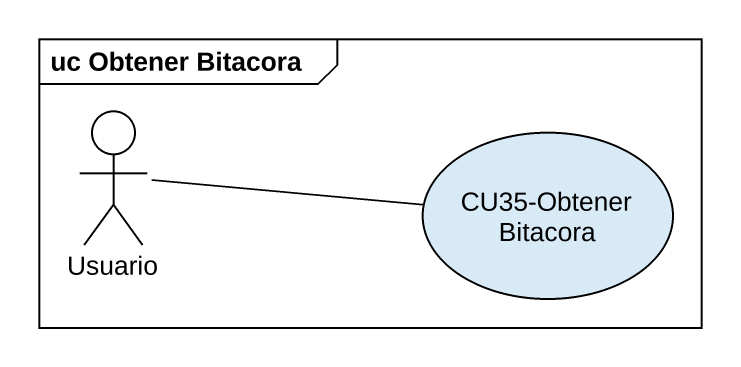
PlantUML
@startuml
mainframe uc Obtener Bitacora
actor Usuario
usecase "CU35-Obtener Bitacora" as CU35_Obtener_Bitacora
Usuario -right- CU35_Obtener_Bitacora
@enduml
